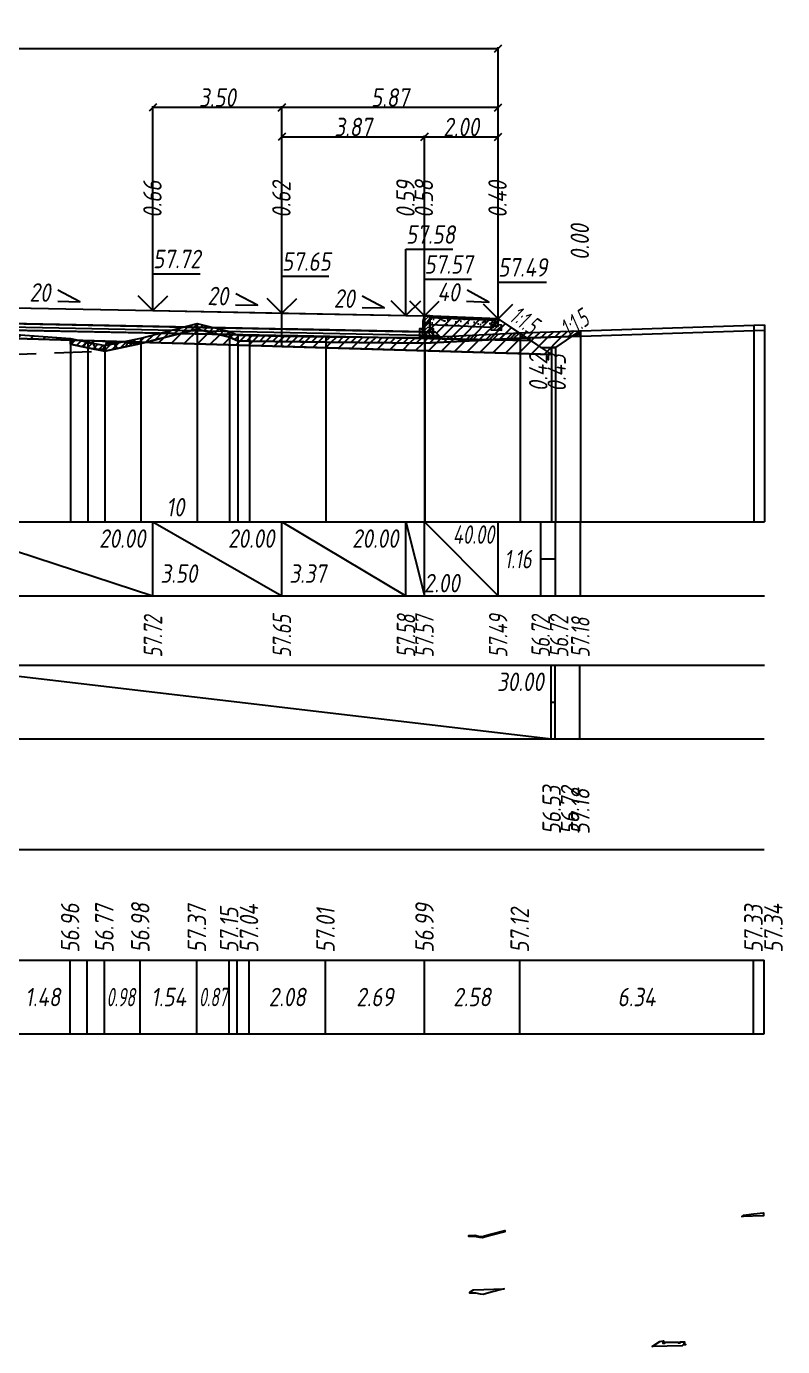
# Model space of a CAD drawing. Extents: x -717 to 1451, y -133302 to 233.
# Drawn here: x -161 to -58.4, y -73440.5 to -73261.5 of the extents above; entities that cross this region are included whole.
import ezdxf
from ezdxf.enums import TextEntityAlignment as Align

# ---------------------------------------------------------------- set-up
doc = ezdxf.new("R2010")
doc.units = 0
doc.linetypes.add('штриховая', pattern=[0.75, 0.5, -0.25])
for name, color, linetype in [('Интерполированный поперечник', 2, 'Continuous'), ('КОД_399', 252, 'Continuous'), ('Код_510', 7, 'Continuous'), ('Код_514', 1, 'Continuous'), ('Код_516', 1, 'Continuous'), ('Контур_0', 7, 'Continuous'), ('Контур_2521', 7, 'Continuous'), ('Контур_2564', 7, 'Continuous'), ('Контур_2660', 7, 'Continuous'), ('Контур_2665', 7, 'Continuous'), ('Контур_400', 7, 'Continuous'), ('Контур_508', 7, 'Continuous'), ('Контур_512', 7, 'Continuous'), ('Контур_513', 7, 'Continuous'), ('Красный поперечник', 1, 'Continuous'), ('Объём_2501', 7, 'Continuous'), ('Объём_2564', 7, 'Continuous'), ('Объём_2650', 7, 'Continuous'), ('Объём_2660', 7, 'Continuous'), ('Объём_2661', 7, 'Continuous'), ('Объём_2662', 7, 'Continuous'), ('Объём_2663', 7, 'Continuous'), ('Объём_2664', 7, 'Continuous'), ('Объём_2665', 7, 'Continuous'), ('Объём_2666', 7, 'Continuous'), ('Откосы', 7, 'Continuous'), ('Отметки покрытия', 7, 'Continuous'), ('Рабочие отметки', 7, 'Continuous'), ('Слои выравнивания', 7, 'Continuous'), ('Таблица', 7, 'Continuous'), ('Уклоны проезжей части', 7, 'Continuous'), ('Черный поперечник', 3, 'Continuous')]:
    doc.layers.add(name, color=color, linetype=linetype)
for name, color, linetype, true_color in [('Контур_2540', 2, 'Continuous', 0xffff00), ('Контур_2560', 2, 'Continuous', 0xffff00), ('Контур_2561', 7, 'Continuous', 0xff8040), ('Контур_2562', 3, 'Continuous', 0x00ff00), ('Контур_2563', 7, 'Continuous', 0xff8000), ('Контур_2570', 7, 'Continuous', 0x80ff00), ('Контур_2736', 4, 'Continuous', 0x00ffff), ('Контур_402', 7, 'Continuous', 0xff6464), ('Контур_703', 4, 'Continuous', 0x00ffff), ('Контур_707', 4, 'Continuous', 0x00ffff), ('Контур_720', 131, 'Continuous', 0xaaffff), ('Объём_2500', 7, 'Continuous', 0xc0c0c0), ('Объём_2520', 7, 'Continuous', 0x80ffff), ('Объём_2540', 2, 'Continuous', 0xffff00), ('Объём_2560', 2, 'Continuous', 0xffff00), ('Объём_2561', 7, 'Continuous', 0xff8040), ('Объём_2562', 3, 'Continuous', 0x00ff00), ('Объём_2563', 7, 'Continuous', 0xff8000), ('Объём_2570', 7, 'Continuous', 0x80ff00), ('Объём_2600', 7, 'Continuous', 0x808000), ('Объём_2746', 2, 'Continuous', 0xffff00)]:
    doc.layers.add(name, color=color, linetype=linetype, true_color=true_color)
doc.styles.get("Standard").update_dxf_attribs({"font": 'txt', "height": 2.5})
doc.styles.add('М', font='romand.shx', dxfattribs={"width": 0.8, "oblique": 10, "height": 2.5})
doc.dimstyles.get("Standard").update_dxf_attribs({"dimtxt": 0.18, "dimasz": 0.18, "dimexe": 0.18, "dimexo": 0.0625, "dimgap": 0.09, "dimtad": 0, "dimtih": 1, "dimtoh": 1, "dimdec": 4, "dimzin": 0, "dimdsep": 46, "dimtxsty": 'Standard', "dimcen": 0.09, "dimadec": 0, "dimazin": 0, "dimtfac": 1, "dimtdec": 4, "dimtofl": 0, "dimtmove": 0, "dimatfit": 3, "dimfxl": 1, "dimtolj": 1, "dimtzin": 0, "dimarcsym": 0})
pattern_1 = [(45, (-377.245, 4.3291), (-0.898025612, 0.898025612), [])]
pattern_2 = [(0, (-377.245, 4.3291), (1.42875, 0.8248891935), [0.9525, -1.905]), (120, (-377.245, 4.3291), (-1.428749997, 0.824889199), [0.9525, -1.905]), (60, (-377.245, 4.3291), (3e-09, 1.649778392), [-1.905, 0.9525])]

# ---------------------------------------------------------------- blocks, each defined once
blk = doc.blocks.new('_Oblique')
at = {"color": 0, "linetype": 'ByBlock', "lineweight": -2}
blk.add_line((-0.5, -0.5), (0.5, 0.5), dxfattribs=at)
blk = doc.blocks.new('*D3038')
at = {"color": 0, "lineweight": -2, "transparency": 16777216}
for p, q in [((-106.97, -73300.74), (-106.97, -73276.27)), ((-106.97, -73276.45), (-96.97, -73276.45)), ((-96.97, -73301.14), (-96.97, -73276.27))]:
    blk.add_line(p, q, dxfattribs=at)
at = {"layer": 'Defpoints', "color": 0, "transparency": 16777216}
for p in [(-96.97, -73276.45), (-106.97, -73300.8), (-96.97, -73301.2)]:
    blk.add_point(p, dxfattribs=at)
at = {"color": 0, "lineweight": -2, "transparency": 16777216, "rotation": 180}
blk.add_blockref('_Oblique', (-106.97, -73276.45), dxfattribs=at)
at = {"color": 0, "lineweight": -2, "transparency": 16777216}
blk.add_blockref('_Oblique', (-96.97, -73276.45), dxfattribs=at)
at = {"color": 0, "transparency": 16777216, "insert": (-101.97, -73275.11), "char_height": 2.5, "width": 0.72, "attachment_point": 5, "style": 'М'}
blk.add_mtext('\\A1;2.00', dxfattribs=at)
blk = doc.blocks.new('*D3040')
at = {"color": 0, "lineweight": -2, "transparency": 16777216}
for p, q in [((-126.31, -73300.35), (-126.31, -73276.27)), ((-126.31, -73276.45), (-106.97, -73276.45)), ((-106.97, -73300.74), (-106.97, -73276.27))]:
    blk.add_line(p, q, dxfattribs=at)
at = {"layer": 'Defpoints', "color": 0, "transparency": 16777216}
for p in [(-106.97, -73276.45), (-126.31, -73300.41), (-106.97, -73300.8)]:
    blk.add_point(p, dxfattribs=at)
at = {"color": 0, "lineweight": -2, "transparency": 16777216, "rotation": 180}
blk.add_blockref('_Oblique', (-126.31, -73276.45), dxfattribs=at)
at = {"color": 0, "lineweight": -2, "transparency": 16777216}
blk.add_blockref('_Oblique', (-106.97, -73276.45), dxfattribs=at)
at = {"color": 0, "transparency": 16777216, "insert": (-116.64, -73275.11), "char_height": 2.5, "width": 0.78, "attachment_point": 5, "style": 'М'}
blk.add_mtext('\\A1;3.87', dxfattribs=at)
blk = doc.blocks.new('*D3042')
at = {"color": 0, "lineweight": -2, "transparency": 16777216}
for p, q in [((-143.81, -73300), (-143.81, -73272.27)), ((-126.31, -73300.35), (-126.31, -73272.27)), ((-126.31, -73272.45), (-143.81, -73272.45))]:
    blk.add_line(p, q, dxfattribs=at)
at = {"layer": 'Defpoints', "color": 0, "transparency": 16777216}
for p in [(-143.81, -73272.45), (-143.81, -73300.06), (-126.31, -73300.41)]:
    blk.add_point(p, dxfattribs=at)
at = {"color": 0, "lineweight": -2, "transparency": 16777216, "rotation": 180}
blk.add_blockref('_Oblique', (-143.81, -73272.45), dxfattribs=at)
at = {"color": 0, "lineweight": -2, "transparency": 16777216}
blk.add_blockref('_Oblique', (-126.31, -73272.45), dxfattribs=at)
at = {"color": 0, "transparency": 16777216, "insert": (-135.06, -73271.11), "char_height": 2.5, "width": 0.75, "attachment_point": 5, "style": 'М'}
blk.add_mtext('\\A1;3.50', dxfattribs=at)
blk = doc.blocks.new('*D3043')
at = {"color": 0, "lineweight": -2, "transparency": 16777216}
for p, q in [((-126.31, -73300.35), (-126.31, -73272.27)), ((-96.97, -73301.14), (-96.97, -73272.27)), ((-96.97, -73272.45), (-126.31, -73272.45))]:
    blk.add_line(p, q, dxfattribs=at)
at = {"layer": 'Defpoints', "color": 0, "transparency": 16777216}
for p in [(-126.31, -73272.45), (-126.31, -73300.41), (-96.97, -73301.2)]:
    blk.add_point(p, dxfattribs=at)
at = {"color": 0, "lineweight": -2, "transparency": 16777216, "rotation": 180}
blk.add_blockref('_Oblique', (-126.31, -73272.45), dxfattribs=at)
at = {"color": 0, "lineweight": -2, "transparency": 16777216}
blk.add_blockref('_Oblique', (-96.97, -73272.45), dxfattribs=at)
at = {"color": 0, "transparency": 16777216, "insert": (-111.64, -73271.11), "char_height": 2.5, "width": 0.78, "attachment_point": 5, "style": 'М'}
blk.add_mtext('\\A1;5.87', dxfattribs=at)
blk = doc.blocks.new('*D3045')
at = {"color": 0, "lineweight": -2, "transparency": 16777216}
for p, q in [((-260.31, -73301.45), (-260.31, -73264.27)), ((-260.31, -73264.45), (-96.97, -73264.45)), ((-96.97, -73301.14), (-96.97, -73264.27))]:
    blk.add_line(p, q, dxfattribs=at)
at = {"layer": 'Defpoints', "color": 0, "transparency": 16777216}
for p in [(-96.97, -73264.45), (-260.31, -73301.51), (-96.97, -73301.2)]:
    blk.add_point(p, dxfattribs=at)
at = {"color": 0, "lineweight": -2, "transparency": 16777216, "rotation": 180}
blk.add_blockref('_Oblique', (-260.31, -73264.45), dxfattribs=at)
at = {"color": 0, "lineweight": -2, "transparency": 16777216}
blk.add_blockref('_Oblique', (-96.97, -73264.45), dxfattribs=at)
at = {"color": 0, "transparency": 16777216, "insert": (-178.64, -73263.11), "char_height": 2.5, "width": 0.96, "attachment_point": 5, "style": 'М'}
blk.add_mtext('\\A1;32.67', dxfattribs=at)
blk = doc.blocks.new('Тротуар1')
at = {"linetype": 'Continuous', "lineweight": 13}
h = blk.add_hatch(dxfattribs=at)
h.set_pattern_fill('ANSI35', scale=5, angle=90)
h.set_pattern_definition([(135, (-1541.6927, -4801.9416), (-0.88388348, -0.88388348), []), (135, (-1541.6927, -4801.0577), (-0.88388348, -0.88388348), [1.5625, -0.3125, 0, -0.3125])])
h.paths.add_polyline_path([(-16.72, -1.24), (-17.72, -1.24), (-17.72, -2.24), (-18.52, -2.24), (-18.52, -1.85), (-19.52, -1.89), (-19.52, -3.24), (-16.72, -3.24)])
h = blk.add_hatch(dxfattribs=at)
h.set_pattern_fill('ANSI35', scale=5)
h.set_pattern_definition([(45, (-1541.6927, -4800.4416), (-0.88388348, 0.88388348), []), (45, (-1540.8088, -4800.4416), (-0.88388348, 0.88388348), [1.5625, -0.3125, 0, -0.3125])])
h.paths.add_polyline_path([(-17.72, -0.24), (-18.52, -0.24), (-18.52, -2.24), (-17.72, -2.24)])
at = {"linetype": 'Continuous'}
h = blk.add_hatch(dxfattribs=at)
h.set_pattern_fill('ANSI31', color=256, scale=15, angle=45, style=0)
h.set_pattern_definition([(90, (-1932.1888, -4954.235), (-1.875, 3e-16), [])])
h.paths.add_polyline_path([(0, 0), (-17.72, -0.24), (-17.71, -0.63), (-11.04, -0.58), (0, -0.4)])
at = {"layer": 'КОД_399'}
h = blk.add_hatch(dxfattribs=at)
h.set_pattern_fill('AR-CONC', scale=0.7, angle=45, style=0)
h.set_pattern_definition([(95, (-1932.189, -4954.235), (3.860864, 3.2396496), [0.525, -5.775]), (40, (-1932.189, -4954.235), (-4.409945, 3.036377), [0.42, -4.62]), (145.45144, (-1931.867, -4953.965), (-0.549081, 6.2760265), [0.4461813, -4.907995]), (91.1842, (-1933.179, -4953.245), (6.101854, 4.4632964), [0.7875, -8.6625]), (141.63564, (-1932.67, -4952.873), (-0.1953, 9.447982), [0.669272, -7.361996]), (36.18416, (-1933.179, -4953.245), (-0.1953, 9.447982), [0.63, -6.93]), (66, (-1932.4363, -4952.9975), (4.947401, 0.9616773), [0.525, -5.775]), (11, (-1932.4363, -4952.9975), (-2.38496, 4.793659), [0.42, -4.62]), (116.45144, (-1932.024, -4952.9174), (2.562441, 5.7553363), [0.4461813, -4.907995]), (82.5, (-1932.1888, -4954.235), (-1.5875523, 1.7079287), [0, -4.564, 0, -4.69, 0, -4.6375]), (52.5, (-1932.1888, -4954.235), (-0.6501106, 3.2543661), [0, -2.674, 0, -4.459, 0, -1.7675]), (12.5, (-1933.2926, -4955.3388), (2.7539272, 2.5306453), [0, -1.75, 0, -5.46, 0, -7.245]), (2.5, (-1933.7876, -4955.8337), (2.3911299, 3.3821186), [0, -2.275, 0, -3.626, 0, -5.145])])
h.paths.add_polyline_path([(0, -0.4), (-17.71, -0.63), (-17.72, -1.24), (-16.71, -1.24), (-16.72, -2.62), (-0.07, -2.41)])
at = {"linetype": 'Continuous'}
blk.add_lwpolyline([(-17.72, -1.24), (-16.72, -1.24), (-16.72, -3.24), (-19.52, -3.24), (-19.52, -1.89), (-18.52, -1.85)], dxfattribs=at)
at = {"color": 7, "lineweight": 30}
for points in [[(-18.52, -0.24), (-18.52, -2.24), (-17.72, -2.24), (-17.72, -0.24), (-18.52, -0.24)], [(-8.6, -0.53), (0, -0.4)]]:
    blk.add_lwpolyline(points, dxfattribs=at)
for points in [[(0, 0), (-17.72, -0.24), (-17.72, -0.63), (0, -0.4)], [(0, -0.4), (-17.71, -0.63), (-17.72, -1.24), (-16.71, -1.24), (-16.72, -2.62), (-0.07, -2.39)]]:
    blk.add_lwpolyline(points, close=True)
blk = doc.blocks.new('БР100.30.18')
at = {"linetype": 'Continuous', "lineweight": 13}
h = blk.add_hatch(dxfattribs=at)
h.set_pattern_fill('ANSI35', scale=5)
h.set_pattern_definition([(45, (-1504.996, -4799.2297), (-0.88388348, 0.88388348), []), (45, (-1504.1121, -4799.2297), (-0.88388348, 0.88388348), [1.5625, -0.3125, 0, -0.3125])])
h.paths.add_polyline_path([(0.3, 3.47), (1.8, 3.47), (1.8, -1.03), (0, -1.03), (0, 1.97)])
h = blk.add_hatch(dxfattribs=at)
h.set_pattern_fill('ANSI35', scale=5, angle=90)
h.set_pattern_definition([(135, (-1504.996, -4800.7297), (-0.88388348, -0.88388348), []), (135, (-1504.996, -4799.8458), (-0.88388348, -0.88388348), [1.5625, -0.3125, 0, -0.3125])])
h.paths.add_polyline_path([(-1, -0.03), (0, -0.03), (0, -1.03), (1.8, -1.03), (1.8, -0.03), (2.8, -0.03), (2.8, -2.03), (-1, -2.03)])
at = {"color": 7, "lineweight": 30}
blk.add_lwpolyline([(1.8, -1.03), (0, -1.03), (0, 1.97), (0.3, 3.47), (1.8, 3.47)], close=True, dxfattribs=at)
at = {"linetype": 'Continuous'}
blk.add_lwpolyline([(0, -0.03), (-1, -0.03), (-1, -2.03), (2.8, -2.03), (2.8, -0.03), (1.8, -0.03)], dxfattribs=at)

msp = doc.modelspace()

# ---------------------------------------------------------------- hatches: boundary and pattern name
at = {"layer": 'Объём_2563'}
h = msp.add_hatch(dxfattribs=at)
h.set_pattern_fill('ANSI31', color=256, scale=0.3)
h.set_pattern_definition([(45, (-377.245, 4.3291), (-0.673519209, 0.673519209), [])])
h.paths.add_polyline_path([(-104.554, -73303.835), (-105.473, -73302.917), (-106.973, -73302.887), (-106.973, -73300.737), (-96.973, -73301.137), (-92.565, -73304.075)])
at = {"layer": 'Объём_2570'}
h = msp.add_hatch(dxfattribs=at)
h.set_pattern_fill('ANSI31', color=256, scale=0.2)
h.set_pattern_definition([(45, (-377.24496, 4.32914), (-0.449012806, 0.449012806), [])])
h.paths.add_polyline_path([(-85.811, -73303.484), (-93.99, -73303.751), (-106.91, -73304.407), (-120.341, -73304.302), (-130.719, -73304.155), (-132.312, -73304.088), (-133.424, -73303.604), (-137.796, -73302.527), (-145.472, -73304.481), (-150.349, -73305.49), (-152.663, -73305.056), (-155.001, -73304.54), (-155.001, -73303.79), (-152.663, -73304.306), (-150.349, -73304.74), (-145.472, -73303.731), (-137.796, -73301.777), (-133.424, -73302.854), (-132.312, -73303.338), (-130.719, -73303.405), (-120.341, -73303.552), (-106.91, -73303.657), (-93.99, -73303.001), (-85.811, -73302.734)])
at = {"layer": 'Объём_2600'}
h = msp.add_hatch(dxfattribs=at)
h.set_pattern_fill('ANSI31', color=6, scale=0.4)
h.set_pattern_definition(pattern_1)
h.paths.add_polyline_path([(-155.001, -73304.022), (-174.556, -73303.435), (-174.556, -73302.622), (-166.859, -73302.772), (-162.402, -73303.235), (-155.001, -73303.79)])
h = msp.add_hatch(dxfattribs=at)
h.set_pattern_fill('ANSI31', color=6, scale=0.4)
h.set_pattern_definition(pattern_1)
h.paths.add_polyline_path([(-89.194, -73304.989), (-89.707, -73304.989), (-89.707, -73305.981), (-144.864, -73304.326), (-137.796, -73302.527), (-133.424, -73303.604), (-132.312, -73304.088), (-130.719, -73304.155), (-120.341, -73304.302), (-106.91, -73304.407), (-93.99, -73303.751), (-86.994, -73303.523)])
h = msp.add_hatch(dxfattribs=at)
h.set_pattern_fill('HONEY', color=5, scale=0.3)
h.set_pattern_definition(pattern_2)
h.paths.add_polyline_path([(-145.472, -73304.481), (-150.349, -73305.49), (-152.663, -73305.056), (-155.001, -73304.54), (-155.001, -73304.022), (-144.864, -73304.326)])
h = msp.add_hatch(dxfattribs=at)
h.set_pattern_fill('HONEY', color=5, scale=0.3)
h.set_pattern_definition(pattern_2)
h.paths.add_polyline_path([(-86.994, -73303.523), (-85.811, -73302.734), (-85.811, -73303.484)])

# ---------------------------------------------------------------- linework, layer by layer
at = {"layer": 'Интерполированный поперечник', "linetype": 'штриховая', "ltscale": 10, "flags": 128}
msp.add_lwpolyline([(-262.093, -73309.421), (-150.349, -73305.49)], dxfattribs=at)
at = {"layer": 'Код_510'}
for p, q in [((-155.056, -73398.092), (-155.056, -73388.092)), ((-152.717, -73398.092), (-152.717, -73388.092)), ((-150.404, -73398.092), (-150.404, -73388.092)), ((-145.527, -73398.092), (-145.527, -73388.092)), ((-137.85, -73398.092), (-137.85, -73388.092)), ((-133.478, -73398.092), (-133.478, -73388.092)), ((-132.366, -73398.092), (-132.366, -73388.092)), ((-130.773, -73398.092), (-130.773, -73388.092)), ((-120.396, -73398.092), (-120.396, -73388.092)), ((-106.964, -73398.092), (-106.964, -73388.092)), ((-94.045, -73398.092), (-94.045, -73388.092)), ((-62.327, -73398.092), (-62.327, -73388.092)), ((-60.865, -73398.092), (-60.865, -73388.092))]:
    msp.add_line(p, q, dxfattribs=at)
at = {"layer": 'Код_514'}
for p, q in [((-174.556, -73328.671), (-143.806, -73338.671)), ((-143.806, -73338.671), (-143.806, -73328.671)), ((-143.806, -73328.671), (-126.306, -73338.671)), ((-126.306, -73338.671), (-126.306, -73328.671)), ((-126.306, -73328.671), (-109.473, -73338.671)), ((-109.473, -73338.671), (-109.473, -73328.671)), ((-109.473, -73328.671), (-106.973, -73338.671)), ((-106.973, -73338.671), (-106.973, -73328.671)), ((-106.973, -73328.671), (-96.973, -73338.671)), ((-96.973, -73338.671), (-96.973, -73328.671)), ((-91.194, -73338.671), (-91.194, -73328.671)), ((-89.194, -73338.671), (-89.194, -73328.671)), ((-85.811, -73338.671), (-85.811, -73328.671)), ((-91.194, -73333.671), (-89.194, -73333.671))]:
    msp.add_line(p, q, dxfattribs=at)
at = {"layer": 'Код_516'}
for p, q in [((-174.61, -73348.092), (-89.761, -73358.092)), ((-89.761, -73358.092), (-89.761, -73348.092)), ((-89.761, -73358.092), (-89.761, -73348.092)), ((-89.248, -73358.092), (-89.248, -73348.092)), ((-85.865, -73358.092), (-85.865, -73348.092)), ((-89.761, -73353.092), (-89.248, -73353.092))]:
    msp.add_line(p, q, dxfattribs=at)
at = {"layer": 'Контур_0', "color": 18, "true_color": 0x000000, "flags": 128}
for points in [[(-143.806, -73300), (-106.973, -73300.737), (-106.973, -73302.887), (-174.556, -73301.535), (-174.556, -73299.385), (-143.806, -73300), (-143.806, -73300)], [(-143.806, -73302.15), (-105.473, -73302.917), (-104.554, -73303.835), (-174.556, -73302.435), (-174.556, -73301.535), (-143.806, -73302.15), (-143.806, -73302.15)], [(-106.973, -73302.887), (-105.473, -73302.917), (-104.554, -73303.835), (-92.565, -73304.075)]]:
    msp.add_lwpolyline(points, dxfattribs=at)
at = {"layer": 'Контур_2521', "color": 18, "true_color": 0x000000, "flags": 128}
msp.add_lwpolyline([(-174.556, -73301.985), (-105.013, -73303.376)], dxfattribs=at)
at = {"layer": 'Контур_2540', "flags": 128}
msp.add_lwpolyline([(-89.707, -73305.981), (-174.556, -73303.435), (-174.556, -73302.435), (-92.565, -73304.075), (-89.707, -73305.981), (-89.707, -73305.981)], dxfattribs=at)
at = {"layer": 'Контур_2560', "flags": 128}
msp.add_lwpolyline([(-106.973, -73300.737), (-96.973, -73301.137), (-96.973, -73301.137), (-96.973, -73301.137)], dxfattribs=at)
at = {"layer": 'Контур_2561', "flags": 128}
msp.add_lwpolyline([(-106.973, -73300.737), (-106.973, -73300.737), (-96.973, -73301.137), (-96.973, -73301.137), (-106.973, -73300.737)], dxfattribs=at)
at = {"layer": 'Контур_2562', "flags": 128}
msp.add_lwpolyline([(-96.973, -73301.137), (-96.973, -73301.137), (-96.973, -73301.137), (-96.973, -73301.137), (-96.973, -73301.137)], dxfattribs=at)
at = {"layer": 'Контур_2563', "flags": 128}
msp.add_lwpolyline([(-104.554, -73303.835), (-105.473, -73302.917), (-106.973, -73302.887), (-106.973, -73300.737), (-96.973, -73301.137), (-92.565, -73304.075), (-104.554, -73303.835), (-104.554, -73303.835)], dxfattribs=at)
at = {"layer": 'Контур_2564', "flags": 128}
msp.add_lwpolyline([(-106.973, -73300.737), (-96.973, -73301.137)], dxfattribs=at)
at = {"layer": 'Контур_2570', "flags": 128}
msp.add_lwpolyline([(-162.402, -73303.235), (-155.001, -73303.79), (-155.001, -73304.54), (-152.663, -73305.056), (-150.349, -73305.49), (-145.472, -73304.481), (-137.796, -73302.527), (-133.424, -73303.604), (-132.312, -73304.088), (-130.719, -73304.155), (-120.341, -73304.302), (-106.91, -73304.407), (-93.99, -73303.751), (-62.272, -73302.717), (-60.811, -73302.664)], dxfattribs=at)
at = {"layer": 'Контур_2660', "flags": 128}
msp.add_lwpolyline([(-174.556, -73303.435), (-89.707, -73305.981)], dxfattribs=at)
at = {"layer": 'Контур_2665', "flags": 128}
msp.add_lwpolyline([(-96.973, -73301.137), (-96.973, -73301.137)], dxfattribs=at)
at = {"layer": 'Контур_2736', "flags": 128}
msp.add_lwpolyline([(-96.973, -73301.137), (-94.164, -73303.009), (-94.164, -73303.009), (-91.194, -73304.989)], dxfattribs=at)
at = {"layer": 'Контур_400', "flags": 128}
msp.add_lwpolyline([(-174.556, -73299.385), (-143.806, -73300), (-126.306, -73300.35), (-126.306, -73300.35), (-126.306, -73300.35), (-126.306, -73300.35), (-109.473, -73300.687), (-109.473, -73300.687), (-106.973, -73300.737)], dxfattribs=at)
at = {"layer": 'Контур_402', "flags": 128}
msp.add_lwpolyline([(-267.464, -73306.222), (-233.065, -73305.19), (-233.065, -73302.967), (-213.565, -73302.506), (-203.077, -73302.206), (-199.299, -73302.13), (-185.28, -73302.413), (-174.556, -73302.622), (-174.556, -73303.435), (-89.707, -73305.981)], dxfattribs=at)
at = {"layer": 'Контур_508', "flags": 128}
msp.add_lwpolyline([(-269.879, -73307.832), (-267.464, -73306.222), (-233.065, -73305.19), (-233.065, -73302.967), (-213.565, -73302.506), (-203.077, -73302.206), (-199.299, -73302.13), (-185.28, -73302.413), (-174.556, -73302.622), (-174.556, -73303.435), (-89.707, -73305.981), (-89.707, -73304.989), (-89.194, -73304.989), (-85.811, -73302.734)], dxfattribs=at)
at = {"layer": 'Контур_512', "flags": 128}
msp.add_lwpolyline([(-174.556, -73303.435), (-89.707, -73305.981), (-89.707, -73304.989), (-89.194, -73304.989), (-85.811, -73302.734)], dxfattribs=at)
at = {"layer": 'Контур_513', "flags": 128}
msp.add_lwpolyline([(-269.879, -73307.832), (-267.464, -73306.222), (-233.065, -73305.19), (-233.065, -73302.967), (-213.565, -73302.506), (-203.077, -73302.206), (-199.299, -73302.13), (-185.28, -73302.413), (-174.556, -73302.622), (-174.556, -73303.435), (-89.707, -73305.981), (-89.707, -73304.989), (-89.194, -73304.989), (-85.811, -73302.734)], dxfattribs=at)
at = {"layer": 'Контур_703', "flags": 128}
for points in [[(-96.973, -73301.137), (-94.164, -73303.009)], [(-94.164, -73303.009), (-91.194, -73304.989)]]:
    msp.add_lwpolyline(points, dxfattribs=at)
at = {"layer": 'Контур_707', "flags": 128}
msp.add_lwpolyline([(-89.194, -73304.989), (-85.811, -73302.734)], dxfattribs=at)
at = {"layer": 'Контур_720', "flags": 128}
msp.add_lwpolyline([(-91.194, -73304.989), (-89.194, -73304.989)], dxfattribs=at)
at = {"layer": 'Красный поперечник'}
for p, q in [((-174.556, -73299.385), (-143.806, -73300)), ((-143.806, -73300), (-126.306, -73300.35)), ((-126.306, -73300.35), (-109.473, -73300.687)), ((-109.473, -73300.687), (-106.973, -73300.737)), ((-106.973, -73300.737), (-96.973, -73301.137)), ((-96.973, -73301.137), (-91.194, -73304.989)), ((-89.194, -73304.989), (-85.811, -73302.734)), ((-85.811, -73302.734), (-85.811, -73328.671)), ((-91.194, -73304.989), (-89.194, -73304.989)), ((-89.707, -73304.989), (-89.707, -73328.671)), ((-89.707, -73305.981), (-89.707, -73328.671)), ((-89.194, -73304.989), (-89.194, -73328.671))]:
    msp.add_line(p, q, dxfattribs=at)
at = {"layer": 'Объём_2500', "color": 18, "true_color": 0x000000, "flags": 128}
for points in [[(-143.806, -73300), (-106.973, -73300.737), (-106.973, -73302.887), (-174.556, -73301.535), (-174.556, -73299.385), (-143.806, -73300), (-143.806, -73300)], [(-126.306, -73300.35), (-106.973, -73300.737), (-106.973, -73302.887), (-126.306, -73302.5), (-126.306, -73300.35)]]:
    msp.add_lwpolyline(points, dxfattribs=at)
at = {"layer": 'Объём_2501', "flags": 128}
for points in [[(-174.556, -73299.385), (-143.806, -73300), (-126.306, -73300.35), (-126.306, -73300.35), (-126.306, -73300.35), (-126.306, -73300.35), (-109.473, -73300.687), (-109.473, -73300.687), (-106.973, -73300.737)], [(-126.306, -73300.35), (-109.473, -73300.687), (-109.473, -73300.687), (-106.973, -73300.737)]]:
    msp.add_lwpolyline(points, dxfattribs=at)
at = {"layer": 'Объём_2520', "color": 250, "flags": 128}
for points in [[(-143.806, -73302.15), (-105.473, -73302.917), (-104.554, -73303.835), (-174.556, -73302.435), (-174.556, -73301.535), (-143.806, -73302.15), (-143.806, -73302.15)], [(-126.306, -73302.5), (-105.473, -73302.917), (-104.554, -73303.835), (-126.306, -73303.4), (-126.306, -73302.5)]]:
    msp.add_lwpolyline(points, dxfattribs=at)
at = {"layer": 'Объём_2540', "flags": 128}
for points in [[(-89.707, -73305.981), (-174.556, -73303.435), (-174.556, -73302.435), (-92.565, -73304.075), (-89.707, -73305.981), (-89.707, -73305.981)], [(-126.306, -73303.4), (-92.565, -73304.075), (-89.707, -73305.981), (-89.707, -73305.981), (-89.707, -73305.981), (-126.306, -73304.883), (-126.306, -73303.4)]]:
    msp.add_lwpolyline(points, dxfattribs=at)
at = {"layer": 'Объём_2560', "flags": 128}
msp.add_lwpolyline([(-106.973, -73300.737), (-96.973, -73301.137), (-96.973, -73301.137), (-96.973, -73301.137)], dxfattribs=at)
msp.add_lwpolyline([(-106.973, -73300.737), (-96.973, -73301.137), (-96.973, -73301.137), (-96.973, -73301.137)], dxfattribs=at)
at = {"layer": 'Объём_2561', "flags": 128}
msp.add_lwpolyline([(-106.973, -73300.737), (-106.973, -73300.737), (-96.973, -73301.137), (-96.973, -73301.137), (-106.973, -73300.737)], dxfattribs=at)
msp.add_lwpolyline([(-106.973, -73300.737), (-106.973, -73300.737), (-96.973, -73301.137), (-96.973, -73301.137), (-106.973, -73300.737)], dxfattribs=at)
at = {"layer": 'Объём_2562', "flags": 128}
msp.add_lwpolyline([(-96.973, -73301.137), (-96.973, -73301.137), (-96.973, -73301.137), (-96.973, -73301.137), (-96.973, -73301.137)], dxfattribs=at)
msp.add_lwpolyline([(-96.973, -73301.137), (-96.973, -73301.137), (-96.973, -73301.137), (-96.973, -73301.137), (-96.973, -73301.137)], dxfattribs=at)
at = {"layer": 'Объём_2563', "color": 250, "flags": 128}
msp.add_lwpolyline([(-104.554, -73303.835), (-105.473, -73302.917), (-106.973, -73302.887), (-106.973, -73300.737), (-96.973, -73301.137), (-92.565, -73304.075), (-104.554, -73303.835), (-104.554, -73303.835)], dxfattribs=at)
msp.add_lwpolyline([(-104.554, -73303.835), (-105.473, -73302.917), (-106.973, -73302.887), (-106.973, -73300.737), (-96.973, -73301.137), (-92.565, -73304.075), (-104.554, -73303.835), (-104.554, -73303.835)], dxfattribs=at)
at = {"layer": 'Объём_2563', "flags": 128}
msp.add_lwpolyline([(-71.988, -73440.413), (-76.072, -73440.494), (-75.005, -73439.783), (-74.508, -73439.721), (-74.508, -73439.821), (-74.608, -73439.821), (-74.608, -73440.021), (-74.328, -73440.021), (-74.328, -73439.907), (-72.529, -73439.872), (-72.529, -73439.98), (-72.249, -73439.98), (-72.249, -73439.856), (-71.685, -73439.83), (-71.684, -73439.993), (-71.784, -73439.993), (-71.784, -73440.193), (-71.505, -73440.193), (-71.505, -73440.223), (-71.805, -73440.229), (-71.988, -73440.413), (-71.988, -73440.413)], dxfattribs=at)
at = {"layer": 'Объём_2564', "flags": 128}
msp.add_lwpolyline([(-106.973, -73300.737), (-96.973, -73301.137)], dxfattribs=at)
msp.add_lwpolyline([(-106.973, -73300.737), (-96.973, -73301.137)], dxfattribs=at)
at = {"layer": 'Объём_2570', "flags": 128}
for points in [[(-85.811, -73303.484), (-93.99, -73303.751), (-106.91, -73304.407), (-120.341, -73304.302), (-130.719, -73304.155), (-132.312, -73304.088), (-133.424, -73303.604), (-137.796, -73302.527), (-145.472, -73304.481), (-150.349, -73305.49), (-152.663, -73305.056), (-155.001, -73304.54), (-155.001, -73303.79), (-152.663, -73304.306), (-150.349, -73304.74), (-145.472, -73303.731), (-137.796, -73301.777), (-133.424, -73302.854), (-132.312, -73303.338), (-130.719, -73303.405), (-120.341, -73303.552), (-106.91, -73303.657), (-93.99, -73303.001), (-85.811, -73302.734), (-85.811, -73303.484), (-85.811, -73303.484)], [(-126.306, -73303.468), (-120.341, -73303.552), (-106.91, -73303.657), (-93.99, -73303.001), (-85.811, -73302.734), (-85.811, -73303.484), (-85.811, -73303.484), (-85.811, -73303.484), (-93.99, -73303.751), (-106.91, -73304.407), (-120.341, -73304.302), (-126.306, -73304.218), (-126.306, -73303.468)], [(-96.073, -73424.919), (-98.027, -73425.413), (-99.15, -73425.733), (-99.475, -73425.696), (-100.114, -73425.554), (-100.939, -73425.57), (-100.939, -73425.42), (-100.114, -73425.404), (-99.475, -73425.546), (-99.15, -73425.583), (-98.027, -73425.263), (-96.073, -73424.769), (-96.073, -73424.919), (-96.073, -73424.919)]]:
    msp.add_lwpolyline(points, dxfattribs=at)
at = {"layer": 'Объём_2600', "color": 5, "flags": 128}
for points in [[(-145.472, -73304.481), (-150.349, -73305.49), (-152.663, -73305.056), (-155.001, -73304.54), (-155.001, -73304.022), (-144.864, -73304.326), (-145.472, -73304.481), (-145.472, -73304.481)], [(-86.994, -73303.523), (-85.811, -73302.734), (-85.811, -73303.484), (-86.994, -73303.523), (-86.994, -73303.523)], [(-86.994, -73303.523), (-85.811, -73302.734), (-85.811, -73303.484), (-86.994, -73303.523), (-86.994, -73303.523)]]:
    msp.add_lwpolyline(points, dxfattribs=at)
at = {"layer": 'Объём_2600', "flags": 128}
msp.add_lwpolyline([(-97.898, -73433.108), (-99.021, -73433.429), (-99.345, -73433.391), (-99.985, -73433.25), (-100.809, -73433.265), (-100.809, -73433.115), (-100.33, -73432.796), (-96.168, -73432.671), (-97.898, -73433.108), (-97.898, -73433.108)], dxfattribs=at)
at = {"layer": 'Объём_2650', "color": 6, "flags": 128}
for points in [[(-155.001, -73304.022), (-174.556, -73303.435), (-174.556, -73302.622), (-166.859, -73302.772), (-162.402, -73303.235), (-155.001, -73303.79), (-155.001, -73304.022), (-155.001, -73304.022)], [(-89.194, -73304.989), (-89.707, -73304.989), (-89.707, -73305.981), (-144.864, -73304.326), (-137.796, -73302.527), (-133.424, -73303.604), (-132.312, -73304.088), (-130.719, -73304.155), (-120.341, -73304.302), (-106.91, -73304.407), (-93.99, -73303.751), (-86.994, -73303.523), (-89.194, -73304.989), (-89.194, -73304.989)], [(-126.306, -73304.218), (-120.341, -73304.302), (-106.91, -73304.407), (-93.99, -73303.751), (-86.994, -73303.523), (-89.194, -73304.989), (-89.194, -73304.989), (-89.194, -73304.989), (-89.707, -73304.989), (-89.707, -73305.981), (-126.306, -73304.883), (-126.306, -73304.218)], [(-62.281, -73422.489), (-60.937, -73422.339), (-60.937, -73422.783), (-63.891, -73422.872), (-63.665, -73422.815), (-63.665, -73422.665), (-62.281, -73422.489), (-62.281, -73422.489)]]:
    msp.add_lwpolyline(points, dxfattribs=at)
at = {"layer": 'Объём_2660', "flags": 128}
for points in [[(-174.556, -73303.435), (-89.707, -73305.981)], [(-126.306, -73304.883), (-89.707, -73305.981)]]:
    msp.add_lwpolyline(points, dxfattribs=at)
at = {"layer": 'Объём_2661', "flags": 128}
msp.add_lwpolyline([(-96.973, -73301.137), (-94.164, -73303.009), (-91.194, -73304.989)], dxfattribs=at)
msp.add_lwpolyline([(-96.973, -73301.137), (-94.164, -73303.009), (-91.194, -73304.989)], dxfattribs=at)
at = {"layer": 'Объём_2662', "flags": 128}
msp.add_lwpolyline([(-89.194, -73304.989), (-85.811, -73302.734)], dxfattribs=at)
msp.add_lwpolyline([(-89.194, -73304.989), (-85.811, -73302.734)], dxfattribs=at)
at = {"layer": 'Объём_2663', "flags": 128}
msp.add_lwpolyline([(-91.194, -73304.989), (-89.194, -73304.989)], dxfattribs=at)
msp.add_lwpolyline([(-91.194, -73304.989), (-89.194, -73304.989)], dxfattribs=at)
at = {"layer": 'Объём_2664', "flags": 128}
msp.add_lwpolyline([(-91.194, -73304.989), (-89.194, -73304.989)], dxfattribs=at)
msp.add_lwpolyline([(-91.194, -73304.989), (-89.194, -73304.989)], dxfattribs=at)
at = {"layer": 'Объём_2665', "flags": 128}
msp.add_lwpolyline([(-96.973, -73301.137), (-96.973, -73301.137)], dxfattribs=at)
msp.add_lwpolyline([(-96.973, -73301.137), (-96.973, -73301.137)], dxfattribs=at)
at = {"layer": 'Объём_2666', "flags": 128}
msp.add_lwpolyline([(-96.973, -73301.137), (-94.164, -73303.009), (-94.164, -73303.009), (-91.194, -73304.989)], dxfattribs=at)
msp.add_lwpolyline([(-96.973, -73301.137), (-94.164, -73303.009), (-94.164, -73303.009), (-91.194, -73304.989)], dxfattribs=at)
at = {"layer": 'Объём_2746', "flags": 128}
for points in [[(-91.194, -73304.989), (-89.707, -73304.989), (-89.707, -73305.981), (-144.864, -73304.326), (-137.796, -73302.527), (-133.424, -73303.604), (-132.312, -73304.088), (-130.719, -73304.155), (-120.341, -73304.302), (-106.91, -73304.407), (-93.99, -73303.751), (-93.096, -73303.721), (-91.194, -73304.989), (-91.194, -73304.989)], [(-155.001, -73304.022), (-166.859, -73303.666), (-166.859, -73302.772), (-162.402, -73303.235), (-155.001, -73303.79), (-155.001, -73304.022), (-155.001, -73304.022)], [(-126.306, -73304.218), (-120.341, -73304.302), (-106.91, -73304.407), (-93.99, -73303.751), (-93.096, -73303.721), (-91.194, -73304.989), (-91.194, -73304.989), (-91.194, -73304.989), (-89.707, -73304.989), (-89.707, -73305.981), (-126.306, -73304.883), (-126.306, -73304.218)]]:
    msp.add_lwpolyline(points, dxfattribs=at)
at = {"layer": 'Отметки покрытия', "color": 1}
for p, q in [((-109.473, -73300.687), (-109.473, -73291.687)), ((-109.473, -73291.687), (-103.123, -73291.687)), ((-143.806, -73300), (-143.806, -73295)), ((-143.806, -73295), (-137.406, -73295)), ((-126.306, -73300.35), (-126.306, -73295.35)), ((-126.306, -73295.35), (-119.956, -73295.35)), ((-106.973, -73300.737), (-106.973, -73295.737)), ((-106.973, -73295.737), (-100.573, -73295.737)), ((-96.973, -73301.137), (-96.973, -73296.137)), ((-96.973, -73296.137), (-90.423, -73296.137)), ((-143.806, -73300), (-145.806, -73298)), ((-143.806, -73300), (-141.806, -73298)), ((-126.306, -73300.35), (-128.306, -73298.35)), ((-126.306, -73300.35), (-124.306, -73298.35)), ((-109.473, -73300.687), (-111.473, -73298.687)), ((-109.473, -73300.687), (-107.473, -73298.687)), ((-106.973, -73300.737), (-108.973, -73298.737)), ((-106.973, -73300.737), (-104.973, -73298.737)), ((-96.973, -73301.137), (-98.973, -73299.137)), ((-96.973, -73301.137), (-94.973, -73299.137))]:
    msp.add_line(p, q, dxfattribs=at)
at = {"layer": 'Слои выравнивания'}
msp.add_line((-106.973, -73300.737), (-106.973, -73328.671), dxfattribs=at)
at = {"layer": 'Таблица'}
for p, q in [((-294.879, -73328.671), (-60.811, -73328.671)), ((-294.879, -73338.671), (-60.811, -73338.671)), ((-294.879, -73348.092), (-60.811, -73348.092)), ((-294.933, -73358.092), (-60.865, -73358.092)), ((-294.933, -73373.092), (-60.865, -73373.092)), ((-294.933, -73388.092), (-60.865, -73388.092)), ((-294.933, -73398.092), (-60.865, -73398.092))]:
    msp.add_line(p, q, dxfattribs=at)
at = {"layer": 'Уклоны проезжей части', "color": 1, "flags": 128}
for points in [[(-156.733, -73298.74), (-153.734, -73298.8), (-156.703, -73297.24)], [(-101.246, -73298.728), (-98.248, -73298.847), (-101.186, -73297.229)], [(-132.608, -73299.222), (-129.609, -73299.282), (-132.578, -73297.723)], [(-115.442, -73299.566), (-112.442, -73299.626), (-115.412, -73298.066)]]:
    msp.add_lwpolyline(points, dxfattribs=at)
at = {"layer": 'Черный поперечник', "color": 7}
for p, q in [((-137.796, -73301.777), (-137.796, -73328.671)), ((-62.272, -73301.967), (-62.272, -73328.671)), ((-60.811, -73301.914), (-60.811, -73328.671)), ((-155.001, -73303.79), (-155.001, -73328.671)), ((-152.663, -73304.306), (-152.663, -73328.671)), ((-145.472, -73303.731), (-145.472, -73328.671)), ((-133.424, -73302.854), (-133.424, -73328.671)), ((-132.312, -73303.338), (-132.312, -73328.671)), ((-130.719, -73303.405), (-130.719, -73328.671)), ((-120.341, -73303.552), (-120.341, -73328.671)), ((-106.91, -73303.657), (-106.91, -73328.671)), ((-93.99, -73303.001), (-93.99, -73328.671)), ((-150.349, -73304.74), (-150.349, -73328.671))]:
    msp.add_line(p, q, dxfattribs=at)
at = {"layer": 'Черный поперечник', "flags": 128}
msp.add_lwpolyline([(-162.402, -73303.235), (-155.001, -73303.79), (-152.663, -73304.306), (-150.349, -73304.74), (-145.472, -73303.731), (-137.796, -73301.777), (-133.424, -73302.854), (-132.312, -73303.338), (-130.719, -73303.405), (-120.341, -73303.552), (-106.91, -73303.657), (-93.99, -73303.001), (-62.272, -73301.967), (-60.811, -73301.914)], dxfattribs=at)

# ---------------------------------------------------------------- block references
at = {"lineweight": 18, "xscale": 0.5, "yscale": 0.5, "zscale": 0.5, "rotation": 359.9444632229611}
msp.add_blockref('БР100.30.18', (-107.124, -73302.47), dxfattribs=at)
at = {"xscale": -0.4999999999999981, "yscale": 0.4999999999999997, "zscale": 0.4999999999999997, "rotation": 358.2855609405552}
msp.add_blockref('Тротуар1', (-106.223, -73300.737), dxfattribs=at)

# ---------------------------------------------------------------- texts
at = {"layer": 'Код_510', "style": 'М', "oblique": 10, "width": 0.8}
for s, p in [('56.96', (-155.056, -73387.092)), ('56.77', (-150.404, -73387.092)), ('56.98', (-145.527, -73387.092)), ('57.37', (-137.85, -73387.092)), ('57.15', (-133.478, -73387.092)), ('57.04', (-130.773, -73387.092)), ('57.01', (-120.396, -73387.092)), ('56.99', (-106.964, -73387.092)), ('57.12', (-94.045, -73387.092)), ('57.33', (-62.327, -73387.092)), ('57.34', (-59.615, -73387.092))]:
    msp.add_text(s, height=2.5, rotation=90, dxfattribs=at).set_placement(p, align=Align.MIDDLE_LEFT)
at = {"layer": 'Код_510', "style": 'М', "oblique": 10}
for s, width, p in [('1.48', 0.8, (-158.756, -73393.092)), ('0.98', 0.6, (-148.178, -73393.105)), ('1.54', 0.8, (-141.688, -73393.092)), ('0.87', 0.6, (-135.664, -73393.092)), ('2.08', 0.8, (-125.584, -73393.092)), ('2.69', 0.8, (-113.68, -73393.092)), ('2.58', 0.8, (-100.504, -73393.092)), ('6.34', 0.8, (-78.186, -73393.092))]:
    msp.add_text(s, height=2.5, dxfattribs=dict(at, width=width)).set_placement(p, align=Align.MIDDLE_CENTER)
at = {"layer": 'Код_514', "style": 'М', "oblique": 10}
for s, width, p in [('40.00', 0.7, (-97.47, -73329.129)), ('20.00', 0.8, (-144.806, -73329.671)), ('20.00', 0.8, (-127.306, -73329.671)), ('20.00', 0.8, (-110.473, -73329.671))]:
    msp.add_text(s, height=2.5, dxfattribs=dict(at, width=width)).set_placement(p, align=Align.TOP_RIGHT)
at = {"layer": 'Код_514', "style": 'М', "oblique": 10, "width": 0.7}
msp.add_text('1.16', height=2.5, dxfattribs=at).set_placement((-94.278, -73333.71), align=Align.MIDDLE_CENTER)
at = {"layer": 'Код_514', "style": 'М', "oblique": 10, "width": 0.8}
for s, p in [('3.50', (-142.806, -73337.671)), ('3.37', (-125.306, -73337.671)), ('2.00', (-107.056, -73338.966))]:
    msp.add_text(s, height=2.5, dxfattribs=at).set_placement(p, align=Align.BOTTOM_LEFT)
at = {"layer": 'Код_514', "style": 'М', "oblique": 10, "width": 0.7}
for s, p in [('57.72', (-143.806, -73347.053)), ('57.65', (-126.306, -73347.053)), ('57.58', (-109.473, -73347.053)), ('57.57', (-106.973, -73347.053)), ('57.49', (-96.973, -73347.053)), ('56.72', (-91.194, -73347.053)), ('56.72', (-88.694, -73347.053)), ('57.18', (-85.811, -73347.053))]:
    msp.add_text(s, height=2.5, rotation=90, dxfattribs=at).set_placement(p, align=Align.MIDDLE_LEFT)
at = {"layer": 'Код_516', "style": 'М', "oblique": 10, "width": 0.8}
msp.add_text('30.00', height=2.5, dxfattribs=at).set_placement((-90.761, -73349.092), align=Align.TOP_RIGHT)
for s, p in [('56.53', (-89.707, -73371.042)), ('56.72', (-87.207, -73371.042)), ('57.18', (-85.811, -73371.042))]:
    msp.add_text(s, height=2.5, rotation=90, dxfattribs=at).set_placement(p, align=Align.MIDDLE_LEFT)
at = {"layer": 'Откосы', "color": 1, "style": 'М', "oblique": 10}
for s, rotation, width, p in [('20', 358.85423, 0.8, (-159.161, -73299.549)), ('20', 358.85423, 0.8, (-135.036, -73300.032)), ('20', 358.85423, 0.8, (-117.869, -73300.375)), ('40', 357.70938, 0.8, (-103.772, -73299.486)), ('1:1.5', 326.30994, 0.6, (-94.512, -73302.955)), ('1:1.5', 33.69007, 0.6, (-85.49, -73303.394))]:
    msp.add_text(s, height=2.5, rotation=rotation, dxfattribs=dict(at, width=width)).set_placement(p, align=Align.BOTTOM_CENTER)
at = {"layer": 'Отметки покрытия', "color": 1, "style": 'М', "oblique": 10, "width": 0.8}
for s, p in [('57.58', (-109.473, -73291.694)), ('57.72', (-143.806, -73295.008)), ('57.65', (-126.306, -73295.358)), ('57.57', (-106.973, -73295.744)), ('57.49', (-96.973, -73296.144))]:
    msp.add_text(s, height=2.5, dxfattribs=at).set_placement(p, align=Align.BOTTOM_LEFT)
at = {"layer": 'Рабочие отметки', "color": 1, "style": 'М', "oblique": 10, "width": 0.8}
for s, p in [('0.66', (-143.884, -73287.437)), ('0.62', (-126.384, -73287.437)), ('0.59', (-109.551, -73287.437)), ('0.58', (-107.051, -73287.437)), ('0.40', (-97.051, -73287.437)), ('0.00', (-85.889, -73293.165))]:
    msp.add_text(s, height=2.5, rotation=90, dxfattribs=at).set_placement(p, align=Align.MIDDLE_LEFT)
for s, p in [('0.42', (-91.522, -73305.92)), ('0.43', (-89.022, -73305.92))]:
    msp.add_text(s, height=2.5, rotation=90, dxfattribs=at).set_placement(p, align=Align.MIDDLE_RIGHT)
at = {"layer": 'Слои выравнивания', "style": 'М', "oblique": 10, "width": 0.8}
msp.add_text('10', height=2.5, dxfattribs=at).set_placement((-140.764, -73328.671), align=Align.BOTTOM_CENTER)

# ---------------------------------------------------------------- dimensions: what is measured, and where the dimension line sits
at = {"color": 5}
for base, p1, p2, picture, middle in [((-96.973, -73264.448), (-260.306, -73301.513), (-96.973, -73301.199), '*D3045', (-178.639, -73263.108)), ((-106.973, -73276.448), (-126.306, -73300.413), (-106.973, -73300.799), '*D3040', (-116.639, -73275.108)), ((-96.973, -73276.448), (-106.973, -73300.799), (-96.973, -73301.199), '*D3038', (-101.973, -73275.108))]:
    dim = msp.add_linear_dim(base=base, p1=p1, p2=p2, angle=180, dimstyle='Standard', override={"dimtxt": 2.5, "dimasz": 1, "dimtad": 1, "dimdec": 2, "dimlfac": 0.2, "dimtxsty": 'М', "dimblk1": 'Oblique', "dimblk2": 'Oblique', "dimsah": 1}, dxfattribs=at)
    dim.commit()
    dim.dimension.update_dxf_attribs({"geometry": picture, "text_midpoint": middle})
for base, p1, p2, picture, middle in [((-143.806, -73272.448), (-126.306, -73300.413), (-143.806, -73300.063), '*D3042', (-135.056, -73271.108)), ((-126.306, -73272.448), (-96.973, -73301.199), (-126.306, -73300.413), '*D3043', (-111.639, -73271.108))]:
    dim = msp.add_linear_dim(base=base, p1=p1, p2=p2, dimstyle='Standard', override={"dimtxt": 2.5, "dimasz": 1, "dimtad": 1, "dimdec": 2, "dimlfac": 0.2, "dimtxsty": 'М', "dimblk1": 'Oblique', "dimblk2": 'Oblique', "dimsah": 1}, dxfattribs=at)
    dim.commit()
    dim.dimension.update_dxf_attribs({"geometry": picture, "text_midpoint": middle})

doc.saveas('drawing.dxf')
